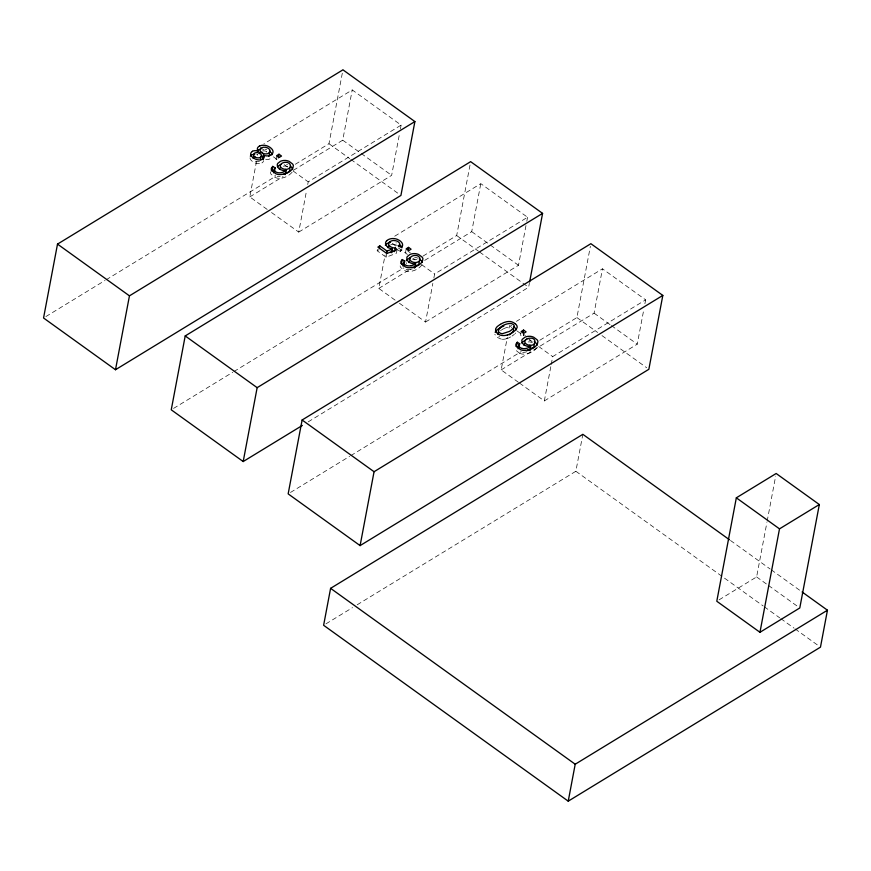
<?xml version="1.0" encoding="UTF-8"?>
<svg xmlns="http://www.w3.org/2000/svg" width="871" height="871" viewBox="0 0 871 871"><rect width="100%" height="100%" fill="white"/><g stroke="black" fill="none" stroke-linecap="round" stroke-linejoin="round"><path stroke-width="0.65" stroke-dasharray="4.36 3.27" d="M267.19 209.421L249.792 196.911L256.542 161.222M276.684 155.648L275.987 159.339L277.664 160.547M271.534 212.546L298.72 232.089L306.461 191.108M307.713 184.5L308.214 181.854L401.139 125.108L352.222 89.931L263.88 143.867M295.334 164.26L328.977 143.715L342.945 69.832M293.396 170.291L342.728 140.177L352.222 89.931M397.1 249.574L396.403 253.265L386.136 257.217L377.197 250.783L377.894 247.092M298.72 232.089L391.645 175.343L399.397 134.363M400.388 129.071L401.139 125.108M395.096 300.136L378.787 288.399L385.091 255.051M386.136 257.217L386.833 253.515M397.786 249.857L400.29 251.414L400.987 247.712M406.234 248.801L405.538 252.492L407.214 253.701M399.451 303.26L425.549 322.03L432.854 283.347M433.867 278.001L434.618 274.006L527.554 217.26L480.792 183.639L392.451 237.576M423.034 256.085L456.687 235.54L470.645 161.658M424.678 260.385L471.712 231.664L480.792 183.639M425.549 322.03L518.485 265.285L526.541 222.595M526.803 221.267L527.554 217.26M518.43 382.304L501.163 369.881L507.325 337.295M509.045 328.16L509.535 325.558L511.691 327.104M308.171 421.869L528.632 287.267L529.372 283.315M521.25 331.503L520.553 335.193L522.219 336.391M523.297 335.771L523.765 333.31M519.508 383.077L544.331 400.921L550.984 365.722M551.223 364.416L552.704 356.598L645.64 299.853L602.471 268.812L516.416 321.355M539.802 340.234L576.907 317.577L590.375 246.33M501.163 369.881L594.087 313.146L602.471 268.812M357.175 604.79L575.862 471.265L582.841 434.324M544.331 400.921L637.256 344.176L643.909 308.976M644.899 303.761L645.64 299.853M719.065 599.858L756.616 576.929L766.894 522.567M767.144 521.239L775.658 476.154M422.01 264.817C418.777 269.291 412.767 272.002 407.247 271.36A7.197 4.671 10.7 0 1 404.808 270.674L400.649 267.462A6.228 4.05 10.7 0 1 400.159 265.84M537.026 347.518C533.792 351.993 527.782 354.704 522.262 354.062A7.197 4.671 10.7 0 1 519.824 353.365M515.588 333.005L515.044 333.68M292.101 172.284C288.595 176.236 283.053 178.903 277.697 178.207A7.197 4.671 10.7 0 1 275.258 177.521L271.099 174.309A6.228 4.05 10.7 0 1 270.718 171.903M514.347 334.355L512.028 336.097M400.29 251.414L400.508 251.229A7.458 4.845 10.7 0 0 401.869 249.226M500.607 330.555L501.511 329.967M45.869 316.576L105.043 280.451M106.208 279.743L275.606 176.301M249.792 196.911L283.064 176.595M377.197 250.783L379.146 249.596M173.569 408.401L232.742 372.265M233.907 371.558L403.306 268.126M378.787 288.399L410.905 268.791M290.479 492.463L349.619 456.35M350.784 455.642L521.25 351.557M325.928 623.865L352.548 607.62M502.012 329.652L503.482 328.803M503.939 328.563L507.172 327.278L510.145 327.191A3.898 2.537 10.7 0 1 511.789 327.725M527.02 351.666L525.474 352.124A7.022 4.562 10.7 0 1 521.609 352.2A4.235 2.755 10.7 0 1 520.227 351.688M506.693 338.699L507.978 338.242A30.539 19.837 10.7 0 0 512.006 336.075M410.459 269.422L412.005 268.976A22.156 14.382 10.7 0 0 412.288 268.878M393.659 244.196L397.459 245.459M501.358 339.157L496.949 337.284L494.804 334.279M416.937 259.656L414.629 259.188A5.977 3.876 10.7 0 0 412.647 259.395M287.582 166.59L285.078 166.034A5.977 3.876 10.7 0 0 283.097 166.241M519.813 353.365L515.654 350.164A6.228 4.05 10.7 0 1 515.294 349.358M532.344 342.532L529.644 341.878A5.977 3.876 10.7 0 0 528.142 341.976M594.087 313.146L610.277 324.785M611.355 325.558L637.256 344.176M471.712 231.664L518.485 265.285M342.728 140.177L360.115 152.675M361.204 153.459L391.645 175.343M576.907 317.577L597.626 332.461M601.981 335.596L646.674 367.736M328.977 143.715L349.696 158.609M350.784 159.393L398.744 193.874M456.687 235.54L478.484 251.218M479.573 252.002L528.632 287.267M407.857 251.077L410.372 252.884M522.872 333.778L525.376 335.585M517.091 330.991L523.569 335.64M528.958 339.527L532.203 341.846M538.67 346.506L552.704 356.598M260.375 147.46L266.896 152.142M273.418 156.834L277.773 159.959M284.294 164.652L287.55 167.003M292.994 170.912L308.214 181.854M392.211 243.51L407.432 254.452M412.876 258.36L415.042 259.928M421.575 264.621L434.618 274.006M730.486 540.488L770.149 569.013M771.26 569.808L801.004 591.202M756.616 576.929L767.405 584.691M768.494 585.464L797.629 606.423M575.862 471.265L763.17 605.955M764.281 606.749L779.697 617.833M780.808 618.628L794.025 628.133M795.125 628.927L818.261 645.563M406.43 263.586L406.136 262.617M286.559 164.434A7.153 4.638 10.7 0 1 287.528 164.717M280.179 176.378A7.022 4.562 10.7 0 1 277.218 176.378M275.519 175.768A4.235 2.755 10.7 0 1 274.822 175.343M265.72 159.6A6.641 4.311 10.7 0 0 270.87 158.239A7.327 4.758 10.7 0 0 272.013 156.834M264.871 149.159A7.523 4.878 10.7 0 1 266.7 149.692M257.478 155.082A6.87 4.464 10.7 0 1 257.097 154.505M256.814 154.603A5.749 3.734 10.7 0 1 257.74 154.896M250.031 157.847A7.088 4.605 10.7 0 0 250.075 158.293A6.728 4.377 10.7 0 0 251.316 160.493L252.285 161.353A10.713 6.957 10.7 0 0 253.156 161.962L254.06 162.474A6.641 4.311 10.7 0 0 257.555 163.519A6.184 4.017 10.7 0 0 261.801 162.812M263.423 161.189A5.662 3.68 10.7 0 1 261.942 162.921M262.378 150.988A5.106 3.31 10.7 0 1 266.766 151.554M259.536 161.146A4.007 2.602 10.7 0 1 255.17 161.146M531.114 340.278A7.153 4.638 10.7 0 0 530.624 340.169A6.935 4.507 10.7 0 0 529.111 339.995M510.95 325.525A7.251 4.703 10.7 0 1 511.756 325.808M506.639 338.645A9.407 6.108 10.7 0 1 501.358 339.222M499.638 336.881A3.832 2.482 10.7 0 1 499.225 336.652A4.595 2.983 10.7 0 1 498.843 336.402M395.957 242.813A7.491 4.867 10.7 0 1 396.381 242.965M390.796 244.62A6.13 3.974 10.7 0 1 393.648 244.152M418.004 258.23A7.153 4.638 10.7 0 0 415.609 257.468A6.935 4.507 10.7 0 0 414.607 257.326M410.437 269.389A7.022 4.562 10.7 0 1 406.605 269.498A4.235 2.755 10.7 0 1 405.069 268.91M403.937 268.126A4.235 2.755 10.7 0 1 403.698 267.876"/><path stroke-width="1.31" d="M497.559 334.105L498.604 332.167M57.508 244.109L43.55 317.991L115.495 369.729L400.921 195.442L414.89 121.57L342.945 69.832L57.508 244.109L129.452 295.846L115.495 369.729M529.622 281.986L542.589 213.384L470.645 161.658L185.207 335.934L171.249 409.816L243.194 461.543L302.368 425.418M262.694 158.664L263.39 154.962M272.046 170.074L272.743 166.383L275.094 167.863L274.398 171.554L272.046 170.074L271.338 170.781M278.306 157.923L279.003 154.232L281.518 156.04L279.199 157.455L276.684 155.648L279.003 154.232M285.601 173.144L286.069 170.683L284.207 170.64A6.511 4.224 10.7 0 1 282.454 170.302L282.041 170.172A7.197 4.671 10.7 0 1 279.504 168.898L278.535 168.07A6.63 4.301 10.7 0 1 277.588 166.742L277.261 164.782A7.349 4.78 10.7 0 1 277.795 163.389L280.375 161.364A9.341 6.064 10.7 0 1 283.706 160.482L285.242 160.449A6.935 4.507 10.7 0 1 287.256 160.732A7.153 4.638 10.7 0 1 289.15 161.385L292.525 163.933A7.425 4.823 10.7 0 1 293.375 165.588C293.091 172.077 284.011 175.017 278.393 174.516A7.197 4.671 10.7 0 1 275.955 173.83L271.796 170.618A6.228 4.05 10.7 0 1 271.414 168.212L272.743 166.383M243.194 461.543L257.152 387.66L542.589 213.384M302.117 419.996L288.159 493.879L360.104 545.605L648.851 369.304L662.82 295.421L590.876 243.695L302.117 419.996L374.062 471.723L360.104 545.605M379.375 248.366L379.843 245.905L387.018 251.066L392.44 249.041L391.743 252.732M386.55 253.526L387.018 251.066M729.386 539.704L582.841 434.324L330.599 588.339L323.62 625.28L568.23 801.168L820.471 647.153L827.45 610.212L802.104 591.986M394.574 251.621L395.271 247.93L397.1 249.574L386.833 253.515L377.894 247.092L379.843 245.905M401.596 263.227L402.293 259.536L404.645 261.017L403.948 264.708L401.215 263.575M408.085 249.846L408.553 247.386L411.068 249.193L408.749 250.608L406.234 248.801L408.553 247.386M414.291 267.887A22.156 14.382 10.7 0 0 414.901 267.517L415.619 263.837L413.758 263.793A6.511 4.224 10.7 0 1 412.005 263.456L411.591 263.314A7.197 4.671 10.7 0 1 409.043 262.04L408.085 261.224A6.63 4.301 10.7 0 1 407.127 259.885L406.811 257.925A7.349 4.78 10.7 0 1 407.345 256.542L409.925 254.506A9.341 6.064 10.7 0 1 413.257 253.635L414.792 253.603A6.935 4.507 10.7 0 1 416.806 253.886A7.153 4.638 10.7 0 1 418.701 254.539L422.076 257.076A7.425 4.823 10.7 0 1 422.925 258.741C422.642 265.23 413.562 268.17 407.944 267.669A7.197 4.671 10.7 0 1 405.505 266.972L401.346 263.771A6.228 4.05 10.7 0 1 400.965 261.354L402.293 259.536M516.612 345.929L517.309 342.238L519.66 343.718L518.964 347.409L516.22 346.277M523.101 332.548L523.569 330.076L526.084 331.884L523.765 333.31L521.25 331.503L523.569 330.076M529.307 350.578A22.156 14.382 10.7 0 0 529.916 350.218L530.635 346.538L528.773 346.495A6.511 4.224 10.7 0 1 527.02 346.146L526.607 346.016A7.197 4.671 10.7 0 1 524.059 344.742L523.09 343.925A6.63 4.301 10.7 0 1 522.143 342.586L521.827 340.626A7.349 4.78 10.7 0 1 522.36 339.244L524.941 337.208A9.341 6.064 10.7 0 1 528.272 336.337L529.808 336.293A6.935 4.507 10.7 0 1 531.321 336.478A7.153 4.638 10.7 0 1 533.716 337.24L537.08 339.777A7.425 4.823 10.7 0 1 537.93 341.443C537.657 347.932 528.577 350.861 522.959 350.36A7.197 4.671 10.7 0 1 520.52 349.674L516.361 346.473A6.228 4.05 10.7 0 1 515.98 344.056L517.309 342.238M568.23 801.168L575.208 764.226L827.45 610.212M736.333 497.82L716.789 601.251L759.958 632.292L799.785 607.969L819.328 504.538L776.159 473.497L736.333 497.82L779.501 528.86L759.958 632.292M514.238 327.267L514.271 325.95A3.898 2.537 10.7 0 0 510.852 323.489C506.16 323.326 499.192 326.244 498.332 331.143A3.963 2.569 10.7 0 0 499.355 332.57A4.595 2.983 10.7 0 0 499.932 332.962A3.832 2.482 10.7 0 0 502.393 333.713L509.393 331.426A46.609 30.278 10.7 0 0 510.852 330.512L514.238 327.267A7.251 4.703 10.7 0 0 513.552 326.745M495.142 332.308L496.23 330.708A27.262 17.703 10.7 0 1 499.791 328.062M521.664 342.934L524.244 340.899A9.341 6.064 10.7 0 1 525.583 340.409M277.424 166.655L279.678 165.055A9.341 6.064 10.7 0 1 281.017 164.554M388.858 245.753L388.695 245.894A5.28 3.43 10.7 0 0 388.009 247.81M386.757 240.69L387.508 240.113A9.341 6.064 10.7 0 1 393.093 238.523L394.03 238.61A7.491 4.867 10.7 0 1 397.492 239.427L399.462 240.483A11.29 7.327 10.7 0 1 400.41 241.18L400.921 241.626A7.447 4.834 10.7 0 1 401.498 247.397L398.483 246.166M389.718 241.909L390.099 241.637A9.211 5.988 10.7 0 1 390.774 241.245L391.253 241.017A5.836 3.789 10.7 0 1 394.073 240.472M271.273 154.69L271.512 154.515A7.327 4.758 10.7 0 0 273.015 151.478A7.512 4.878 10.7 0 0 271.806 148.963L270.794 147.983A11.715 7.61 10.7 0 0 269.487 147.047L268.105 146.295A7.523 4.878 10.7 0 0 264.806 145.337A7.991 5.182 10.7 0 0 264.044 145.272A7.208 4.682 10.7 0 0 259.754 146.001M386.8 243.804L386.06 244.381A7.599 4.932 10.7 0 0 385.341 245.23M510.591 333.92L513.204 331.601L513.574 329.641A3.898 2.537 10.7 0 0 513.455 329.303M129.452 295.846L414.89 121.57M374.062 471.723L662.82 295.421M779.501 528.86L819.328 504.538M503.852 326.004L503.536 326.113A28.482 18.498 10.7 0 0 499.769 328.04M507.39 334.997L508.675 334.54A30.539 19.837 10.7 0 0 512.703 332.384L515.741 329.978L517.069 327.681A7.208 4.682 10.7 0 0 517.145 326.832A6.489 4.213 10.7 0 0 516.111 324.567L515.077 323.609M415.108 266.178L418.668 264.632L419.354 261.779M530.123 348.879L533.683 347.322L534.359 344.481M285.318 173.046C287.637 173.155 291.088 170.901 289.629 168.299M414.923 267.528L413.061 267.484A6.511 4.224 10.7 0 1 412.614 267.43M529.938 350.229L528.076 350.186A6.511 4.224 10.7 0 1 527.63 350.131M529.829 345.177C536.09 346.527 536.906 337.48 530.341 338.188A5.977 3.876 10.7 0 0 526.999 338.961M419.299 258.948L421.379 260.777A7.425 4.823 10.7 0 1 422.228 262.432M534.315 341.65L536.384 343.468A7.425 4.823 10.7 0 1 537.233 345.134M185.207 335.934L257.152 387.66M330.599 588.339L575.208 764.226M290.163 166.078L291.829 167.624A7.425 4.823 10.7 0 1 292.678 169.279M514.38 327.3L515.414 328.258A6.489 4.213 10.7 0 1 516.296 329.761M283.064 174.276A6.511 4.224 10.7 0 0 283.51 174.342L285.372 174.385A22.156 14.382 10.7 0 1 285.046 174.559M286.069 170.683A25.161 16.342 10.7 0 1 283.99 171.794L282.106 172.458A7.926 5.15 10.7 0 1 281.616 172.578A7.022 4.562 10.7 0 1 277.914 172.687A4.235 2.755 10.7 0 1 274.202 169.671M273.527 172.839A6.021 3.909 10.7 0 1 274.474 171.598M274.082 169.649A6.021 3.909 10.7 0 1 275.171 167.907M279.482 169.399A4.878 3.168 10.7 0 1 280.288 167.689M285.514 169.322A4.791 3.114 10.7 0 1 280.179 165.708A5.596 3.636 10.7 0 1 281.573 163.639L281.736 163.476A9.581 6.228 10.7 0 1 282.4 163.084L283.086 162.779A5.476 3.56 10.7 0 1 285.525 162.322C289.324 161.516 293.048 166.905 288.497 168.724A5.389 3.495 10.7 0 1 285.525 169.377M263.369 159.143A6.641 4.311 10.7 0 1 262.552 158.827M262.813 158.631A5.662 3.68 10.7 0 1 263.434 159.861M272.231 154.657A7.512 4.878 10.7 0 0 271.11 152.654L269.792 151.434A11.813 7.676 10.7 0 0 269.466 151.195M259.046 149.681A7.262 4.714 10.7 0 1 260.886 149.093M257.326 150.857A6.87 4.464 10.7 0 1 258.97 149.627M258.186 151.391A6.87 4.464 10.7 0 1 259.667 145.925M252.383 151.26A5.487 3.56 10.7 0 1 258.36 151.325M271.338 154.733A6.576 4.268 10.7 0 1 263.271 155.114M263.641 154.907A5.825 3.789 10.7 0 1 263.238 158.751A5.825 3.789 10.7 0 1 257.914 159.818A6.533 4.246 10.7 0 1 255.072 158.925L253.853 158.272A10.594 6.881 10.7 0 1 252.71 157.444L252.013 156.802A6.728 4.377 10.7 0 1 250.717 154.374A6.369 4.137 10.7 0 1 252.492 151.358M250.325 156.203A5.749 3.734 10.7 0 1 254.713 154.341M268.791 153.067A5.106 3.31 10.7 0 1 268.856 156.345M263.456 157.444A5.106 3.31 10.7 0 1 260.854 156.257M259.362 153.688A5.106 3.31 10.7 0 1 260.745 151.576M260.287 158.032A4.007 2.602 10.7 0 1 260.734 159.818M252.917 158.043A4.007 2.602 10.7 0 1 253.951 156.813M530.613 346.516A22.156 14.382 10.7 0 1 527.728 347.997L526.171 348.422A7.022 4.562 10.7 0 1 522.306 348.509M518.06 348.781A6.021 3.909 10.7 0 1 518.691 347.769M518.67 345.362A6.021 3.909 10.7 0 1 519.737 343.751M524.059 345.417A4.878 3.168 10.7 0 1 524.701 343.675M522.317 348.454A4.235 2.755 10.7 0 1 518.757 345.373M529.84 345.264A4.878 3.168 10.7 0 1 525.387 343.185A4.878 3.168 10.7 0 1 525.54 339.842L526.302 339.32A9.581 6.228 10.7 0 1 526.955 338.939M510.156 334.214A46.609 30.278 10.7 0 1 509.197 334.823M515.022 323.642A7.251 4.703 10.7 0 0 510.526 321.562A9.429 6.119 10.7 0 0 505.234 322.15L504.233 322.422A28.482 18.498 10.7 0 0 500.466 324.35M500.487 324.36A27.262 17.703 10.7 0 0 496.851 326.973C493.106 330.642 498.081 335.281 502.055 335.466A9.407 6.108 10.7 0 0 507.336 334.943M401.869 247.854A7.458 4.845 10.7 0 0 400.54 245.524L399.713 244.882A11.29 7.327 10.7 0 0 399.441 244.653M386.822 243.815A9.341 6.064 10.7 0 1 390.556 242.378M390.785 252.503A8.22 5.335 10.7 0 1 390.164 252.329M392.451 249.019A8.22 5.335 10.7 0 1 387.976 247.255A8.645 5.607 10.7 0 1 387.453 246.798M395.292 247.974A5.389 3.506 10.7 0 1 390.208 246.384M393.191 251.545A5.28 3.43 10.7 0 1 391.591 251.196M398.417 246.123A6.021 3.909 10.7 0 0 399.745 243.88A4.845 3.146 10.7 0 0 394.095 240.559M387.432 246.809A7.599 4.932 10.7 0 1 386.757 240.657M390.088 246.449A5.259 3.408 10.7 0 1 389.653 241.866M410.568 257.707A9.341 6.064 10.7 0 0 409.228 258.208L406.648 260.233A7.349 4.78 10.7 0 0 406.398 260.679M415.619 263.837A25.161 16.342 10.7 0 1 413.529 264.936L411.656 265.611A7.926 5.15 10.7 0 1 411.156 265.731M403.044 266.091A6.021 3.909 10.7 0 1 403.785 264.969M403.632 262.802A6.021 3.909 10.7 0 1 404.721 261.06M409.032 262.552A4.878 3.168 10.7 0 1 409.686 260.984M403.752 262.824A4.235 2.755 10.7 0 0 407.476 265.786A7.022 4.562 10.7 0 0 411.134 265.699M409.708 258.85A5.596 3.636 10.7 0 1 411.123 256.782L411.286 256.629A9.581 6.228 10.7 0 1 411.95 256.237L412.636 255.922A5.476 3.56 10.7 0 1 415.064 255.464C418.886 254.659 422.566 260.07 418.047 261.877A5.389 3.495 10.7 0 1 415.075 262.53A4.791 3.114 10.7 0 1 409.729 258.861M262.019 152.882A5.106 3.31 10.7 0 0 270.119 151.565A5.106 3.31 10.7 0 0 263.205 147.264A5.106 3.31 10.7 0 0 262.019 152.882M255.105 157.063A4.007 2.602 10.7 0 0 261.452 156.007A4.007 2.602 10.7 0 0 255.998 152.643A4.007 2.602 10.7 0 0 255.105 157.063"/></g></svg>
